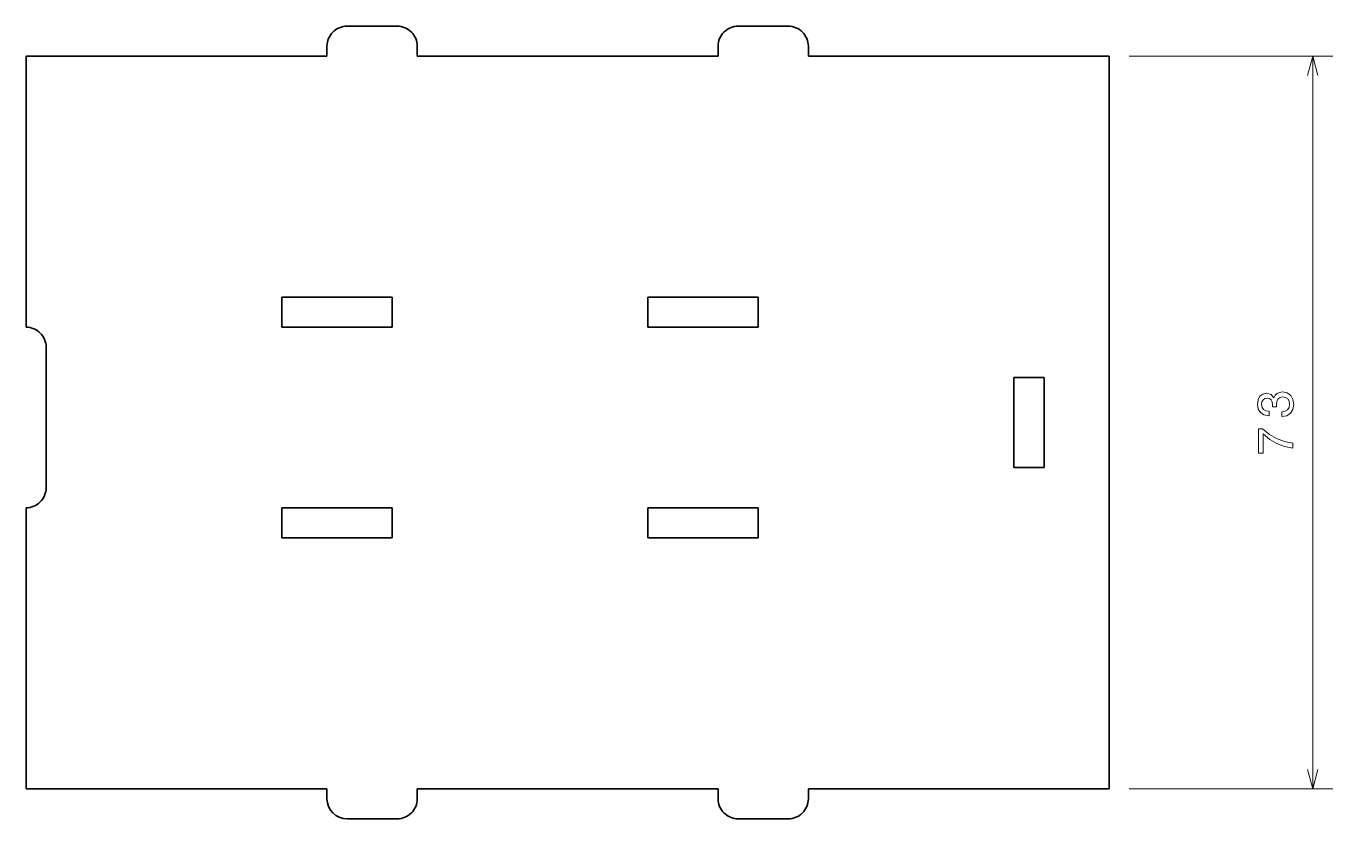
# Model space of a CAD drawing. Extents: x 31 to 161, y 102 to 181.
import ezdxf

# ---------------------------------------------------------------- set-up
doc = ezdxf.new("R2010")
doc.units = 0

msp = doc.modelspace()

# ---------------------------------------------------------------- linework, layer by layer
at = {"color": 7, "lineweight": 35, "ltscale": 0.125}
for p, q in [((67.925156, 181.150009), (62.925156, 181.150009)), ((106.925156, 181.150009), (101.925156, 181.150009)), ((67.925156, 102.150009), (62.925156, 102.150009)), ((106.925156, 102.150009), (101.925156, 102.150009))]:
    msp.add_line(p, q, dxfattribs=at)
at = {"color": 7, "lineweight": 35, "ltscale": 0.025}
for p, q in [((60.925156, 179.150009), (60.925156, 178.150009)), ((69.925156, 178.150009), (69.925156, 179.150009)), ((99.925156, 179.150009), (99.925156, 178.150009)), ((108.925156, 178.150009), (108.925156, 179.150009)), ((60.925156, 104.150009), (60.925156, 105.150009)), ((69.925156, 105.150009), (69.925156, 104.150009)), ((99.925156, 104.150009), (99.925156, 105.150009)), ((108.925156, 105.150009), (108.925156, 104.150009))]:
    msp.add_line(p, q, dxfattribs=at)
at = {"color": 7, "lineweight": 35}
for p, q in [((60.925156, 178.150009), (30.925156, 178.150009)), ((30.925156, 178.150009), (30.925156, 151.150009)), ((99.925156, 178.150009), (69.925156, 178.150009)), ((138.925156, 178.150009), (108.925156, 178.150009)), ((138.925156, 105.150009), (138.925156, 178.150009)), ((30.925156, 133.150009), (30.925156, 105.150009)), ((60.925156, 105.150009), (30.925156, 105.150009)), ((99.925156, 105.150009), (69.925156, 105.150009)), ((138.925156, 105.150009), (108.925156, 105.150009))]:
    msp.add_line(p, q, dxfattribs=at)
at = {"color": 7, "lineweight": 13}
for p, q in [((140.925156, 178.150009), (161.228271, 178.150009)), ((159.228271, 105.150009), (159.228271, 178.150009)), ((140.925156, 105.150009), (161.228271, 105.150009))]:
    msp.add_line(p, q, dxfattribs=at)
at = {"color": 7, "lineweight": 35, "ltscale": 0.275}
for p, q in [((67.425156, 154.150009), (56.425156, 154.150009)), ((103.925156, 154.150009), (92.925156, 154.150009)), ((56.425156, 151.150009), (67.425156, 151.150009)), ((92.925156, 151.150009), (103.925156, 151.150009)), ((56.425156, 133.150009), (67.425156, 133.150009)), ((92.925156, 133.150009), (103.925156, 133.150009)), ((67.425156, 130.150009), (56.425156, 130.150009)), ((103.925156, 130.150009), (92.925156, 130.150009))]:
    msp.add_line(p, q, dxfattribs=at)
at = {"color": 7, "lineweight": 35, "ltscale": 0.075}
for p, q in [((56.425156, 151.150009), (56.425156, 154.150009)), ((67.425156, 154.150009), (67.425156, 151.150009)), ((92.925156, 151.150009), (92.925156, 154.150009)), ((103.925156, 154.150009), (103.925156, 151.150009)), ((129.425156, 146.150009), (132.425156, 146.150009)), ((132.425156, 137.150009), (129.425156, 137.150009)), ((56.425156, 130.150009), (56.425156, 133.150009)), ((67.425156, 133.150009), (67.425156, 130.150009)), ((92.925156, 130.150009), (92.925156, 133.150009)), ((103.925156, 133.150009), (103.925156, 130.150009))]:
    msp.add_line(p, q, dxfattribs=at)
at = {"color": 7, "lineweight": 35, "ltscale": 0.35}
msp.add_line((32.925156, 149.150009), (32.925156, 135.150009), dxfattribs=at)
at = {"color": 7, "lineweight": 35, "ltscale": 0.225}
for p, q in [((129.425156, 146.150009), (129.425156, 137.150009)), ((132.425156, 137.150009), (132.425156, 146.150009))]:
    msp.add_line(p, q, dxfattribs=at)
at = {"color": 7, "lineweight": 13}
for points in [[(159.745895, 176.218155), (159.228271, 178.150009), (158.710632, 176.218155)], [(158.710632, 107.081863), (159.228271, 105.150009), (159.745895, 107.081863)]]:
    msp.add_lwpolyline(points, dxfattribs=at)
for points in [[(156.128845, 142.247131), (156.164139, 142.247131), (156.648285, 142.32782), (157.011414, 142.56485), (157.243393, 142.938049), (157.329132, 143.432281), (157.243393, 143.956787), (157.021484, 144.350159), (156.668457, 144.60231), (156.214569, 144.693085), (155.917023, 144.65274), (155.674957, 144.541794), (155.488342, 144.360229), (155.352188, 144.118164), (155.079849, 144.445969), (154.646133, 144.561966), (154.252762, 144.486328), (153.955215, 144.269455), (153.768616, 143.916443), (153.703049, 143.432281), (153.783737, 142.978394), (154.005646, 142.630402), (154.358673, 142.403473), (154.827682, 142.32782), (154.862991, 142.32782), (154.862991, 142.776672), (154.540222, 142.817017), (154.308228, 142.948135), (154.167023, 143.159943), (154.116592, 143.457504), (154.156937, 143.719757), (154.262848, 143.911392), (154.434311, 144.02739), (154.666306, 144.072769), (154.913422, 144.02739), (155.079849, 143.906342), (155.18071, 143.694534), (155.210968, 143.407074), (155.205933, 143.210388), (155.60434, 143.210388), (155.594254, 143.457504), (155.639648, 143.775223), (155.760681, 144.012253), (155.957367, 144.153473), (156.214569, 144.203903), (156.50708, 144.148422), (156.723938, 144.002167), (156.860107, 143.770172), (156.905502, 143.46254), (156.855072, 143.144821), (156.703766, 142.912827), (156.4617, 142.766571), (156.128845, 142.711105)], [(157.228271, 139.080994), (157.228271, 139.590363), (156.396133, 139.756775), (155.619476, 140.049286), (154.898285, 140.46283), (154.222504, 141.002457), (153.803909, 141.002457), (153.803909, 138.601883), (154.262848, 138.601883), (154.262848, 140.518311), (154.94368, 139.963547), (155.654785, 139.544968), (156.411255, 139.252457)]]:
    msp.add_lwpolyline(points, close=True, dxfattribs=at)
at = {"color": 7, "lineweight": 35}
for centre, start, end in [((62.925156, 179.150009), 90.000003, 180.000005), ((67.925156, 179.150009), 0, 90.000003), ((101.925156, 179.150009), 90.000003, 180.000005), ((106.925156, 179.150009), 0, 90.000003), ((30.925156, 149.150009), 0, 90.000003), ((30.925156, 135.150009), 269.999997, 0), ((62.925156, 104.150009), 180.000005, 269.999997), ((67.925156, 104.150009), 269.999997, 0), ((101.925156, 104.150009), 179.999995, 269.999997), ((106.925156, 104.150009), 269.999997, 360)]:
    msp.add_arc(centre, 2, start, end, dxfattribs=at)

doc.saveas('drawing.dxf')
